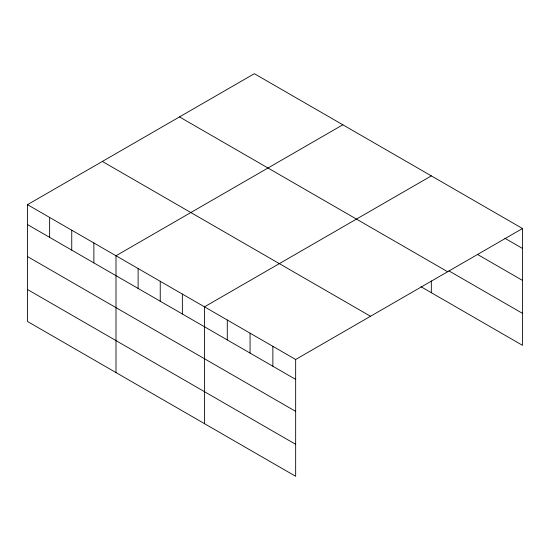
<?xml version="1.0" encoding="UTF-8"?>
<svg xmlns="http://www.w3.org/2000/svg" width="550" height="550" viewBox="0 0 550 550"><rect width="100%" height="100%" fill="white"/><g stroke="black" fill="none" stroke-linecap="round" stroke-linejoin="round"><path stroke-width="0.82" d="M27.5 204.662L295.659 359.487L295.659 476.3L27.5 321.482L27.5 204.662L254.341 73.7L522.5 228.518L522.5 345.338L421.004 286.736M342.836 124.788L115.995 255.757L115.995 372.57M431.324 175.883L204.483 306.845L204.483 423.658M295.659 359.487L522.5 228.518M504.852 238.253L522.5 248.442M477.647 254.519L522.5 280.418M448.972 270.909L522.5 313.363M179.486 116.916L447.645 271.741M102.355 161.446L370.514 316.271M27.5 224.586L295.659 379.404M27.5 256.561L295.659 411.379M27.5 289.506L295.659 444.324M431.324 280.913L431.324 292.696M272.869 346.328L272.869 366.245M250.071 333.169L250.071 353.086M227.281 320.004L227.281 339.928M182.359 294.071L182.359 313.995M160.243 281.304L160.243 301.221M138.119 268.531L138.119 288.447M93.871 242.983L93.871 262.9M71.748 230.209L71.748 250.133M49.624 217.436L49.624 237.359"/></g></svg>
